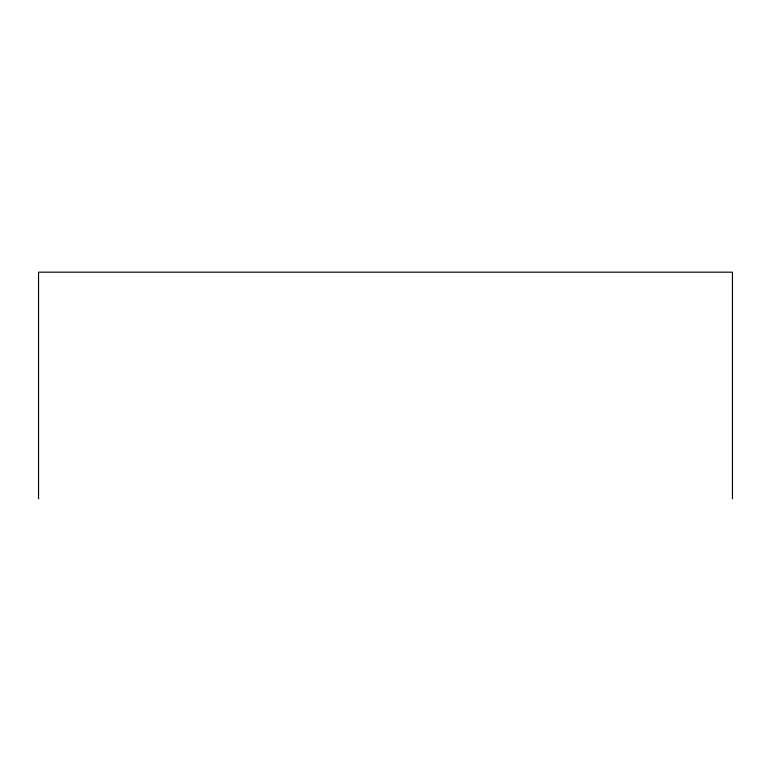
<?xml version="1.0" encoding="UTF-8"?>
<svg xmlns="http://www.w3.org/2000/svg" width="771" height="771" viewBox="0 0 771 771"><rect width="100%" height="100%" fill="white"/><g stroke="black" fill="none" stroke-linecap="round" stroke-linejoin="round"><path stroke-width="1.16" d="M732.45 498.818L732.45 272.182L38.55 272.182L38.55 498.818"/></g></svg>
